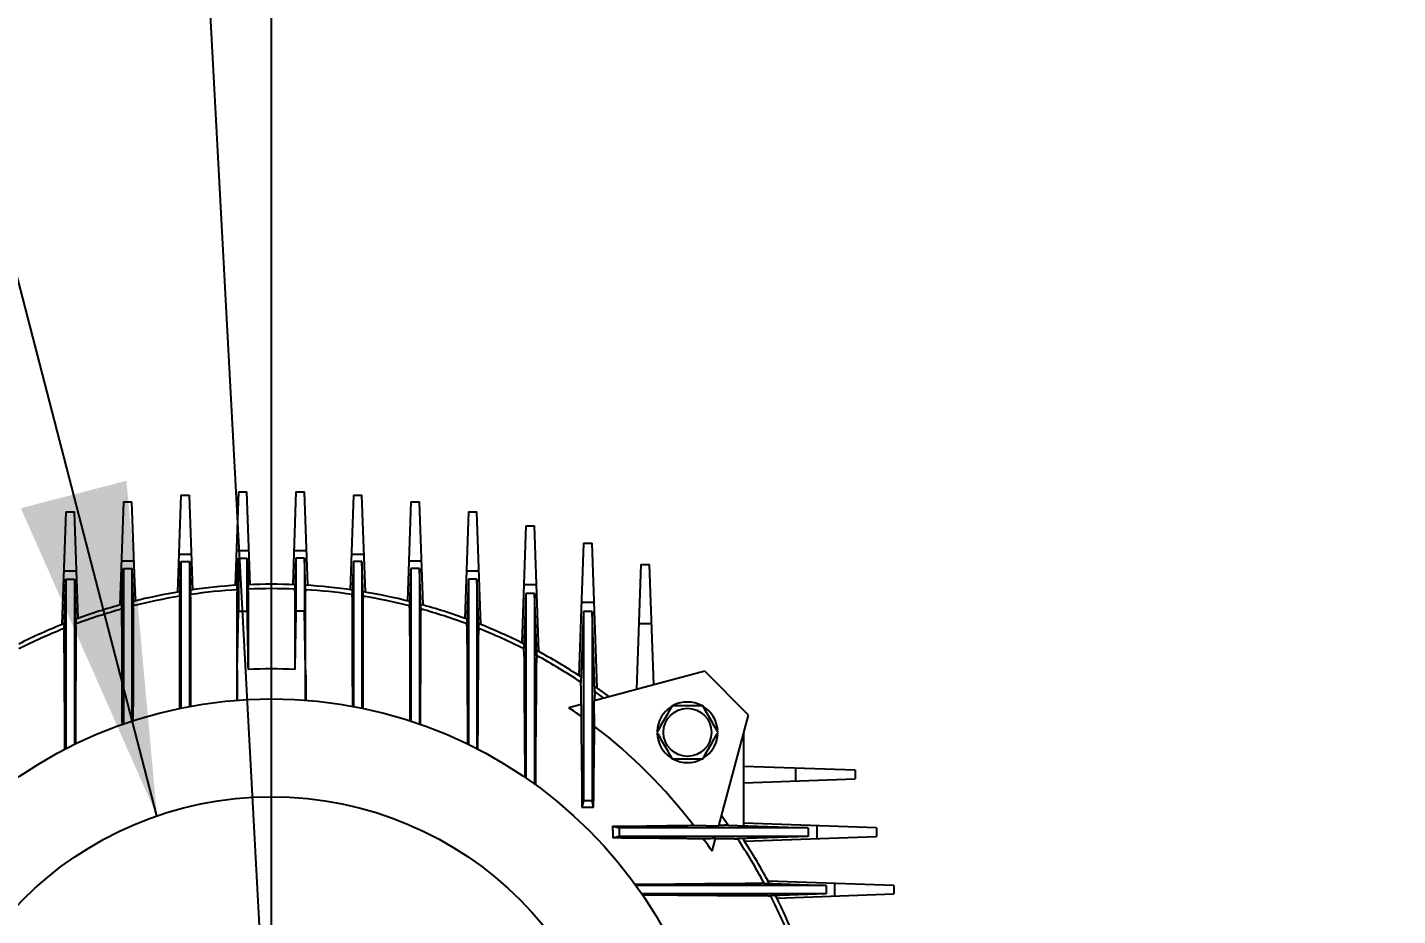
# Model space of a CAD drawing. Header units: millimetres. Extents: x 1293 to 41893, y 1011 to 26911.
# Drawn here: x 30359.9 to 30772.9, y 7050.2 to 7317.7 of the extents above; entities that cross this region are included whole.
import ezdxf

# ---------------------------------------------------------------- set-up
doc = ezdxf.new("R2010")
doc.units = ezdxf.units.MM
doc.header["$LTSCALE"] = 50
doc.layers.add('CAPA_1', color=7, linetype='Continuous')
doc.styles.add('SLDTEXTSTYLE0', font='TXT', dxfattribs={"width": 0.75})
doc.dimstyles.new('SLDDIMSTYLE0', dxfattribs={"dimtxt": 100, "dimasz": 100, "dimexe": 0, "dimexo": 0.0625, "dimgap": 25, "dimtad": 2, "dimdec": 0, "dimlfac": 1.5, "dimrnd": 1e-09, "dimzin": 12, "dimdsep": 46, "dimtxsty": 'SLDTEXTSTYLE0', "dimsah": 1, "dimcen": 0.09, "dimadec": 0, "dimazin": 3, "dimtfac": 1, "dimtdec": 0, "dimtofl": 0, "dimtmove": 0, "dimatfit": 3, "dimfxl": 1, "dimfrac": 2, "dimtolj": 1, "dimtzin": 12, "dimarcsym": 0})
doc.dimstyles.new('SLDDIMSTYLE3', dxfattribs={"dimtxt": 0.18, "dimasz": 100, "dimexe": 0, "dimexo": 0.0625, "dimgap": 0, "dimtad": 0, "dimtih": 1, "dimtoh": 1, "dimdec": 0, "dimrnd": 1e-09, "dimzin": 0, "dimdsep": 46, "dimtxsty": 'Standard', "dimsah": 1, "dimcen": 0.09, "dimadec": 0, "dimazin": 0, "dimtfac": 100, "dimtdec": 0, "dimtofl": 0, "dimtmove": 0, "dimatfit": 3, "dimfxl": 1, "dimfrac": 2, "dimtolj": 1, "dimtzin": 0, "dimarcsym": 0})

# ---------------------------------------------------------------- blocks, each defined once
blk = doc.blocks.new('_D_31')
at = {"layer": 'CAPA_1', "transparency": 16777216}
for p, q in [((30433.48, 7043.47), (30433.48, 8732.61)), ((32334.55, 7145.82), (32334.55, 8732.61)), ((32334.55, 8682.61), (30433.48, 8682.61))]:
    blk.add_line(p, q, dxfattribs=at)
for points in [[(30433.48, 8682.61), (30533.48, 8667.22), (30533.48, 8697.99)], [(32334.55, 8682.61), (32234.55, 8697.99), (32234.55, 8667.22)]]:
    blk.add_solid(points, dxfattribs=at)
at = {"layer": 'CAPA_1', "transparency": 16777216, "insert": (31236.24, 8811.51), "char_height": 100, "attachment_point": 1, "style": 'SLDTEXTSTYLE0'}
blk.add_mtext('2852', dxfattribs=at)
blk = doc.blocks.new('_D_32')
at = {"layer": 'CAPA_1', "transparency": 16777216}
for p, q in [((32331.13, 7145.73), (32262.39, 8422.58)), ((32265.08, 8372.66), (30364, 8270.3)), ((30430.06, 7043.38), (30361.32, 8320.23))]:
    blk.add_line(p, q, dxfattribs=at)
for points in [[(32265.08, 8372.66), (32164.39, 8382.64), (32166.05, 8351.92)], [(30364, 8270.3), (30464.69, 8260.32), (30463.03, 8291.04)]]:
    blk.add_solid(points, dxfattribs=at)
at = {"layer": 'CAPA_1', "transparency": 16777216, "insert": (31160.05, 8442.25), "char_height": 100, "attachment_point": 1, "rotation": 3.0819, "style": 'SLDTEXTSTYLE0'}
blk.add_mtext('2856', dxfattribs=at)
blk = doc.blocks.new('_D_34')
at = {"layer": 'CAPA_1', "transparency": 16777216}
for p, q in [((29824.99, 6979.97), (29824.99, 7372.75)), ((30369.98, 6979.97), (29774.99, 6979.97)), ((29824.99, 6979.97), (29824.99, 6676.03))]:
    blk.add_line(p, q, dxfattribs=at)
for points in [[(29824.99, 6979.97), (29809.61, 6879.97), (29840.38, 6879.97)], [(29824.99, 6676.03), (29840.38, 6776.03), (29809.61, 6776.03)]]:
    blk.add_solid(points, dxfattribs=at)
at = {"layer": 'CAPA_1', "transparency": 16777216, "insert": (29696.09, 7151.09), "char_height": 100, "attachment_point": 1, "rotation": 90, "style": 'SLDTEXTSTYLE0'}
blk.add_mtext('456', dxfattribs=at)

msp = doc.modelspace()

# ---------------------------------------------------------------- linework, layer by layer
at = {"color": 7, "linetype": 'Continuous', "lineweight": 25}
for p, q in [((30423.5232984, 7177.8430227), (30422.5376037, 7149.6164209)), ((30423.5232984, 7177.8430227), (30426.0984685, 7177.8430227)), ((30427.0760684, 7149.8482241), (30426.0984685, 7177.8430227)), ((30440.8566317, 7177.8430227), (30439.8790318, 7149.8482241)), ((30440.8566317, 7177.8430227), (30443.4318018, 7177.8430227)), ((30444.4174964, 7149.6164209), (30443.4318018, 7177.8430227)), ((30388.8566317, 7174.8084717), (30387.7706165, 7143.7090638)), ((30388.8566317, 7174.8084717), (30391.4318018, 7174.8084717)), ((30392.4744879, 7144.9498494), (30391.4318018, 7174.8084717)), ((30406.1899651, 7176.8349445), (30405.1688915, 7147.5952227)), ((30406.1899651, 7176.8349445), (30408.7651351, 7176.8349445)), ((30409.7613746, 7148.3063797), (30408.7651351, 7176.8349445)), ((30458.1899651, 7176.8349445), (30457.1937256, 7148.3063797)), ((30458.1899651, 7176.8349445), (30460.7651351, 7176.8349445)), ((30461.7862087, 7147.5952227), (30460.7651351, 7176.8349445)), ((30475.5232984, 7174.8084717), (30474.4806123, 7144.9498494)), ((30475.5232984, 7174.8084717), (30478.0984685, 7174.8084717)), ((30479.1844837, 7143.7090638), (30478.0984685, 7174.8084717)), ((30371.5232984, 7171.7424338), (30370.3383063, 7137.8086991)), ((30371.5232984, 7171.7424338), (30374.0984685, 7171.7424338)), ((30375.218311, 7139.6743381), (30374.0984685, 7171.7424338)), ((30492.8566317, 7171.7424338), (30491.7367891, 7139.6743381)), ((30492.8566317, 7171.7424338), (30495.4318018, 7171.7424338)), ((30496.6167939, 7137.8086991), (30495.4318018, 7171.7424338)), ((30510.1899651, 7167.6036662), (30508.9569126, 7132.2936626)), ((30510.1899651, 7167.6036662), (30512.7651351, 7167.6036662)), ((30514.0908526, 7129.6400846), (30512.7651351, 7167.6036662)), ((30527.5232984, 7162.345115), (30526.13188, 7122.5001061)), ((30527.5232984, 7162.345115), (30530.0984685, 7162.345115)), ((30531.619854, 7118.7783324), (30530.0984685, 7162.345115)), ((30392.0556013, 7156.9451922), (30388.2328323, 7156.9451922)), ((30409.3889346, 7158.971665), (30405.5661656, 7158.971665)), ((30426.7222679, 7159.9797432), (30422.8994989, 7159.9797432)), ((30423.187287, 7148.2162542), (30423.5232984, 7157.8383624)), ((30423.5232984, 7157.8383624), (30423.5232984, 7141.818443)), ((30423.5232984, 7157.8383624), (30426.0984685, 7157.8383624)), ((30426.0984685, 7157.8383624), (30426.0984685, 7141.818443)), ((30426.0984685, 7157.8383624), (30426.4286502, 7148.3831948)), ((30444.0556013, 7159.9797432), (30440.2328323, 7159.9797432)), ((30440.8566317, 7157.8383624), (30440.52645, 7148.3831948)), ((30440.8566317, 7157.8383624), (30440.8566317, 7141.818443)), ((30443.4318018, 7157.8383624), (30440.8566317, 7157.8383624)), ((30443.4318018, 7157.8383624), (30443.4318018, 7141.818443)), ((30443.7678132, 7148.2162542), (30443.4318018, 7157.8383624)), ((30461.3889346, 7158.971665), (30457.5661656, 7158.971665)), ((30478.7222679, 7156.9451922), (30474.8994989, 7156.9451922)), ((30374.7222679, 7153.8791544), (30370.8994989, 7153.8791544)), ((30388.4274183, 7142.3990345), (30388.8566317, 7154.6900994)), ((30388.8566317, 7154.6900994), (30388.8566317, 7107.8757571)), ((30388.8566317, 7154.6900994), (30391.4318018, 7154.6900994)), ((30391.4318018, 7154.6900994), (30391.4318018, 7108.7452384)), ((30391.4318018, 7154.6900994), (30391.8293983, 7143.3044265)), ((30405.8216781, 7146.2464237), (30406.1899651, 7156.7927811)), ((30406.1899651, 7156.7927811), (30406.1899651, 7112.6586778)), ((30406.1899651, 7156.7927811), (30408.7651351, 7156.7927811)), ((30408.7651351, 7156.7927811), (30408.7651351, 7113.1623153)), ((30408.7651351, 7156.7927811), (30409.1154583, 7146.7608378)), ((30458.1899651, 7156.7927811), (30457.8396419, 7146.7608378)), ((30458.1899651, 7156.7927811), (30458.1899651, 7113.1623153)), ((30460.7651351, 7156.7927811), (30458.1899651, 7156.7927811)), ((30460.7651351, 7156.7927811), (30460.7651351, 7112.6586778)), ((30461.133422, 7146.2464237), (30460.7651351, 7156.7927811)), ((30475.5232984, 7154.6900994), (30475.1257019, 7143.3044265)), ((30475.5232984, 7154.6900994), (30475.5232984, 7108.7452384)), ((30478.0984685, 7154.6900994), (30475.5232984, 7154.6900994)), ((30478.0984685, 7154.6900994), (30478.0984685, 7107.8757571)), ((30478.5276819, 7142.3990345), (30478.0984685, 7154.6900994)), ((30496.0556013, 7153.8791544), (30492.2328323, 7153.8791544)), ((30544.8566317, 7155.9029219), (30543.5417711, 7118.2502396)), ((30544.8566317, 7155.9029219), (30547.4318018, 7155.9029219)), ((30548.6984118, 7119.6319573), (30547.4318018, 7155.9029219)), ((30371.0001083, 7136.5244284), (30371.5232984, 7151.5066336)), ((30371.5232984, 7151.5066336), (30371.5232984, 7100.4382436)), ((30371.5232984, 7151.5066336), (30374.0984685, 7151.5066336)), ((30374.0984685, 7151.5066336), (30374.0984685, 7101.7281561)), ((30374.0984685, 7151.5066336), (30374.5734961, 7137.9036218)), ((30492.8566317, 7151.5066336), (30492.3816041, 7137.9036218)), ((30492.8566317, 7151.5066336), (30492.8566317, 7101.7281561)), ((30495.4318018, 7151.5066336), (30492.8566317, 7151.5066336)), ((30495.4318018, 7151.5066336), (30495.4318018, 7100.4382436)), ((30495.9549919, 7136.5244284), (30495.4318018, 7151.5066336)), ((30513.3889346, 7149.7403867), (30509.5661656, 7149.7403867)), ((30510.1899651, 7147.2051545), (30509.6017984, 7130.3622654)), ((30510.1899651, 7147.2051545), (30510.1899651, 7091.621931)), ((30512.7651351, 7147.2051545), (30510.1899651, 7147.2051545)), ((30512.7651351, 7147.2051545), (30512.7651351, 7089.8082062)), ((30513.4230021, 7128.3663078), (30512.7651351, 7147.2051545)), ((30530.7222679, 7144.4818355), (30526.8994989, 7144.4818355)), ((30423.1937359, 7124.0910312), (30423.5232984, 7141.818443)), ((30423.5232984, 7141.818443), (30426.0984685, 7141.818443)), ((30443.4318018, 7141.818443), (30440.8566317, 7141.818443)), ((30443.7613642, 7124.0910312), (30443.4318018, 7141.818443)), ((30527.5232984, 7141.7325795), (30526.7767848, 7120.3552258)), ((30527.5232984, 7141.7325795), (30527.5232984, 7084.730217)), ((30530.0984685, 7141.7325795), (30527.5232984, 7141.7325795)), ((30530.0984685, 7141.7325795), (30530.0984685, 7084.730217)), ((30530.9448942, 7117.4941162), (30530.0984685, 7141.7325795)), ((30548.0556013, 7138.0396424), (30544.2328323, 7138.0396424)), ((30423.1732181, 7124.0895648), (30423.2012518, 7114.9811022)), ((30443.7540361, 7115.0420344), (30443.7818821, 7124.0895648)), ((30526.7674085, 7119.4011866), (30526.773123, 7119.7179488)), ((30564.0566024, 7123.7471721), (30530.7154529, 7114.813438)), ((30577.2559289, 7110.5478455), (30564.0566024, 7123.7471721)), ((30423.1145539, 7114.9769347), (30423.1184664, 7116.2558083)), ((30443.8366338, 7116.2558083), (30443.8403593, 7115.0380158)), ((30530.9492158, 7116.8379453), (30530.9554554, 7116.5061433)), ((30526.8813882, 7113.7861034), (30523.0872701, 7112.7694726)), ((30530.8819228, 7107.1627811), (30530.7154529, 7114.813438)), ((30388.5417009, 7107.7628137), (30388.5383284, 7109.0498819)), ((30391.7468358, 7110.1225814), (30391.7431456, 7108.7428471)), ((30475.2082644, 7110.1225814), (30475.2118419, 7108.7849798)), ((30478.4132377, 7107.7011454), (30478.4167718, 7109.0498819)), ((30568.3221949, 7077.2066961), (30577.2559289, 7110.5478455)), ((30371.2367198, 7101.6550297), (30371.2105798, 7107.244046)), ((30374.3803007, 7103.2123578), (30374.3767265, 7101.7433009)), ((30374.3971735, 7107.2998954), (30374.3803007, 7103.2123578)), ((30492.5579267, 7107.2998954), (30492.5747994, 7103.2123578)), ((30492.5747994, 7103.2123578), (30492.5784204, 7101.7340255)), ((30495.7183804, 7101.6550297), (30495.7445204, 7107.244046)), ((30575.8417154, 7077.2671613), (30575.8417154, 7105.2699286)), ((30371.2402257, 7100.1772551), (30371.2367198, 7101.6550297)), ((30495.7149414, 7100.2187932), (30495.7183804, 7101.6550297)), ((30609.4116788, 7093.9230449), (30575.8417154, 7095.0953339)), ((30509.8252102, 7093.3376421), (30509.8280847, 7091.7515988)), ((30513.1340982, 7089.4110544), (30513.1369058, 7091.0356566)), ((30575.8417154, 7090.1755859), (30609.4116788, 7091.3478749)), ((30591.5483993, 7090.7240754), (30591.5483993, 7094.5468444)), ((30609.4116788, 7093.9230449), (30609.4116788, 7091.3478749)), ((30527.5232984, 7084.730217), (30527.056206, 7082.8686687)), ((30530.0984685, 7084.730217), (30527.5232984, 7084.730217)), ((30530.588446, 7082.7774624), (30530.0984685, 7084.730217)), ((30536.2862192, 7077.0796891), (30538.2389738, 7076.5897116)), ((30595.2413364, 7076.5897116), (30538.2389738, 7076.5897116)), ((30538.2389738, 7076.5897116), (30538.2389738, 7074.0145415)), ((30560.6715379, 7077.3731659), (30568.3221949, 7077.2066961)), ((30570.3467021, 7077.4404589), (30570.0149002, 7077.4466986)), ((30571.0028731, 7077.4361374), (30595.2413364, 7076.5897116)), ((30615.8538719, 7076.5897116), (30575.8417154, 7077.9869669)), ((30595.2413364, 7076.5897116), (30595.2413364, 7074.0145415)), ((30597.9905924, 7073.3907421), (30597.9905924, 7077.213511)), ((30615.8538719, 7076.5897116), (30615.8538719, 7074.0145415)), ((30538.2389738, 7074.0145415), (30536.3774255, 7073.5474491)), ((30595.2413364, 7074.0145415), (30538.2389738, 7074.0145415)), ((30566.2782295, 7069.5785133), (30567.2948603, 7073.3726313)), ((30572.9099434, 7073.2586517), (30573.2267056, 7073.2643661)), ((30595.2413364, 7074.0145415), (30573.8639827, 7073.2680279)), ((30575.8417154, 7072.8797422), (30575.8417154, 7073.3370918)), ((30576.008863, 7072.6231231), (30615.8538719, 7074.0145415)), ((30542.9089756, 7059.6253226), (30544.5444135, 7059.6281489)), ((30600.7139113, 7059.2563782), (30543.316963, 7059.2563782)), ((30581.8750647, 7059.9142453), (30600.7139113, 7059.2563782)), ((30621.1124231, 7059.2563782), (30583.1488415, 7060.5820957)), ((30600.7139113, 7059.2563782), (30600.7139113, 7056.6812082)), ((30603.2491436, 7056.0574087), (30603.2491436, 7059.8801777)), ((30621.1124231, 7059.2563782), (30621.1124231, 7056.6812082)), ((30600.7139113, 7056.6812082), (30545.1306878, 7056.6812082)), ((30546.846399, 7056.3164533), (30545.2826957, 7056.3192873)), ((30600.7139113, 7056.6812082), (30583.8710222, 7056.0930415)), ((30585.8024195, 7055.4481557), (30621.1124231, 7056.6812082))]:
    msp.add_line(p, q, dxfattribs=at)
at = {"color": 7, "linetype": 'Continuous', "lineweight": 25, "flags": 128}
for points in [[(30405.8216781, 7146.2464237), (30405.821534, 7145.9441423), (30405.8214204, 7145.706625)], [(30409.1156552, 7146.2227811), (30409.1155448, 7146.5240973), (30409.1154583, 7146.7608378)], [(30423.187287, 7148.2162542), (30423.1872674, 7147.9175408), (30423.187252, 7147.682836)], [(30426.4286665, 7147.8503099), (30426.4286573, 7148.1487258), (30426.4286502, 7148.3831948)], [(30440.5264337, 7147.8503099), (30440.5264428, 7148.1487258), (30440.52645, 7148.3831948)], [(30443.7678132, 7148.2162542), (30443.7678327, 7147.9175408), (30443.7678481, 7147.682836)], [(30457.839445, 7146.2227811), (30457.8395554, 7146.5240973), (30457.8396419, 7146.7608378)], [(30461.133422, 7146.2464237), (30461.1335662, 7145.9441423), (30461.1336798, 7145.706625)], [(30388.4274183, 7142.3990345), (30388.4270206, 7142.0894937), (30388.4267072, 7141.8462529)], [(30391.8299898, 7142.7550676), (30391.8296581, 7143.0627223), (30391.8293983, 7143.3044265)], [(30475.1251103, 7142.7550676), (30475.1254421, 7143.0627223), (30475.1257019, 7143.3044265)], [(30478.5276819, 7142.3990345), (30478.5280795, 7142.0894937), (30478.528393, 7141.8462529)], [(30371.0001083, 7136.5244284), (30370.9993756, 7136.2341798), (30370.9987981, 7136.006074)], [(30374.5746149, 7137.3907474), (30374.5739875, 7137.6779815), (30374.5734961, 7137.9036218)], [(30492.3804853, 7137.3907474), (30492.3811127, 7137.6779815), (30492.3816041, 7137.9036218)], [(30495.9549919, 7136.5244284), (30495.9557246, 7136.2341798), (30495.9563021, 7136.006074)], [(30509.5995832, 7129.7664116), (30509.6008257, 7130.1001472), (30509.6017984, 7130.3622654)], [(30513.4230021, 7128.3663078), (30513.4244472, 7128.0267728), (30513.425587, 7127.759868)], [(30423.1937359, 7124.0910312), (30423.1911712, 7124.0908481), (30423.1886064, 7124.0906651), (30423.1860417, 7124.0904819), (30423.183477, 7124.0902988), (30423.1809122, 7124.0901156), (30423.1783475, 7124.0899323), (30423.1757827, 7124.089749), (30423.173218, 7124.0895656)], [(30443.7818822, 7124.0895656), (30443.7793174, 7124.089749), (30443.7767527, 7124.0899323), (30443.774188, 7124.0901156), (30443.7716232, 7124.0902988), (30443.7690585, 7124.0904819), (30443.7664937, 7124.0906651), (30443.763929, 7124.0908481), (30443.7613642, 7124.0910312)], [(30526.773123, 7119.7179488), (30526.7751773, 7120.0749289), (30526.7767848, 7120.3552258)], [(30535.3589532, 7116.0576601), (30531.749428, 7118.6866292), (30530.8819315, 7119.2971338)], [(30533.7165284, 7115.6175738), (30533.6352214, 7115.6776187), (30530.940295, 7117.6258229)], [(30530.9448942, 7117.4941162), (30530.9473096, 7117.1267954), (30530.9492158, 7116.8379453)], [(30571.1345797, 7077.4315381), (30569.1863756, 7080.1264645), (30569.1263306, 7080.2077716)], [(30571.0028731, 7077.4361374), (30570.6355523, 7077.4385527), (30570.3467021, 7077.4404589)], [(30573.2267056, 7073.2643661), (30573.5836858, 7073.2664204), (30573.8639827, 7073.2680279)], [(30581.8750647, 7059.9142453), (30581.5355296, 7059.9156903), (30581.2686249, 7059.9168302)], [(30583.2751685, 7056.0908263), (30583.6089041, 7056.0920689), (30583.8710222, 7056.0930415)]]:
    msp.add_lwpolyline(points, dxfattribs=at)
at = {"color": 7, "linetype": 'Continuous', "lineweight": 25}
for centre, radius in [((30433.4775501, 6979.9687932), 135.4666667), ((30558.8711526, 7105.3623957), 7.2376043), ((30433.4775501, 6979.9687932), 106.0026667)]:
    msp.add_circle(centre, radius, dxfattribs=at)
for centre, radius, start, end in [((30433.4775501, 6979.9687932), 170, 93.453265307, 98.256416181), ((30433.4775501, 6979.9687932), 170, 87.606668782, 92.393331218), ((30433.4775501, 6979.9687932), 168.6666667, 87.603559394, 92.396440606), ((30433.4775501, 6979.9687932), 170, 81.743583819, 86.546734693), ((30433.4775501, 6979.9687932), 170, 99.345091685, 104.199046266), ((30433.4775501, 6979.9687932), 168.6666667, 99.435981491, 104.29698368), ((30433.4775501, 6979.9687932), 168.6666667, 93.49650633, 98.306073895), ((30433.4775501, 6979.9687932), 168.6666667, 81.693926105, 86.50349367), ((30433.4775501, 6979.9687932), 170, 75.800953734, 80.654908315), ((30433.4775501, 6979.9687932), 168.6666667, 75.70301632, 80.564018509), ((30433.4775501, 6979.9687932), 170, 105.348612753, 110.292051197), ((30433.4775501, 6979.9687932), 168.6666667, 105.490161518, 110.441839012), ((30433.4775501, 6979.9687932), 170, 69.707948803, 74.651387247), ((30433.4775501, 6979.9687932), 168.6666667, 69.558160988, 74.509838482), ((30433.4775501, 6979.9687932), 170, 111.542548075, 116.622792971), ((30433.4775501, 6979.9687932), 168.6666667, 111.740036857, 116.830552084), ((30433.4775501, 6979.9687932), 170, 63.377207029, 68.457451925), ((30433.4775501, 6979.9687932), 168.6666667, 63.169447916, 68.259963143), ((30433.4775501, 6979.9687932), 170, 56.690243212, 61.970515732), ((30433.4775501, 6979.9687932), 168.6666667, 56.414346056, 61.708357403), ((30433.4775501, 6979.9687932), 144.4886719, 87.20248214, 92.79751786), ((30433.4775501, 6979.9687932), 160.2058749, 54.372359917, 55.989761774), ((30558.8711526, 7105.3623957), 9.1333333, 122.524280912, 177.491573447), ((30558.8711526, 7105.3623957), 9.1333333, 61.848273977, 117.987700373), ((30558.8711526, 7105.3623957), 9.1333333, 4.185896344, 58.700935667), ((30433.4775501, 6979.9687932), 160.2058749, 37.444669982, 52.555330018), ((30558.8711526, 7105.3623957), 9.1333333, 182.247336603, 237.767506255), ((30558.8711526, 7105.3623957), 9.1333333, 302.215763126, 355.814103656), ((30558.8711526, 7105.3623957), 9.1333333, 241.439667159, 298.579701822), ((30433.4775501, 6979.9687932), 160.2058749, 34.010238226, 35.627640083), ((30433.4775501, 6979.9687932), 168.6666667, 28.291642597, 33.585653944), ((30433.4775501, 6979.9687932), 170, 28.029484268, 33.129622297), ((30433.4775501, 6979.9687932), 168.6666667, 21.740036857, 26.830552084), ((30433.4775501, 6979.9687932), 170, 21.542548075, 26.622792971)]:
    msp.add_arc(centre, radius, start, end, dxfattribs=at)
for points, knots in [([(30405.8664661, 7113.8309953), (30405.8635956, 7115.2169605), (30405.8578713, 7117.9808896), (30405.8505602, 7121.9686592), (30405.8443366, 7125.7852981), (30405.8385205, 7129.3884017), (30405.8336979, 7132.742822), (30405.8297301, 7135.7879698), (30405.8264795, 7138.4874317), (30405.8240068, 7140.8073036), (30405.822196, 7142.7177384), (30405.8212387, 7144.1808241), (30405.8208213, 7145.2210994), (30405.8210571, 7145.5156938), (30405.8211751, 7145.6631707)], [0, 0, 0, 0, 0.083550631, 0.1666189141, 0.2491986876, 0.332430069, 0.4158642907, 0.499508595, 0.5826064739, 0.6660408828, 0.7498308456, 0.8330345613, 0.9164154047, 1, 1, 1, 1]), ([(30405.8214204, 7145.706625), (30405.8214052, 7145.6993865), (30405.8213781, 7145.6864605), (30405.8212371, 7145.670287), (30405.8211751, 7145.6631707)], [0, 0, 0, 0, 0.5599999997, 1, 1, 1, 1]), ([(30409.1158931, 7146.1795374), (30409.1161022, 7146.0332267), (30409.1165199, 7145.7410112), (30409.1165264, 7144.7102096), (30409.1160046, 7143.2584739), (30409.1151046, 7141.3590902), (30409.1136068, 7139.0477981), (30409.1115686, 7136.3620221), (30409.1088985, 7133.3379744), (30409.1056431, 7130.0138698), (30409.1019191, 7126.4296452), (30409.0971226, 7122.6168303), (30409.0919279, 7118.616391), (30409.0879777, 7115.8440858), (30409.0859983, 7114.4549014)], [0, 0, 0, 0, 0.0834336344, 0.1666358416, 0.2496276391, 0.3336197251, 0.4171896108, 0.5003527411, 0.5836764055, 0.6666959421, 0.7494174888, 0.8325757722, 0.9161047954, 1, 1, 1, 1]), ([(30409.1158931, 7146.1795374), (30409.1158186, 7146.1884704), (30409.1156854, 7146.2044222), (30409.1156644, 7146.2171714), (30409.1156552, 7146.2227811)], [0, 0, 0, 0, 0.5600000002, 1, 1, 1, 1]), ([(30423.1937359, 7124.0910312), (30423.1926126, 7125.684397), (30423.1903633, 7128.874927), (30423.1879041, 7133.2196323), (30423.1860086, 7137.1406015), (30423.1848039, 7140.5330134), (30423.184287, 7143.3409338), (30423.1845686, 7145.4924474), (30423.1853357, 7147.0150852), (30423.186372, 7147.4223869), (30423.1868913, 7147.6264838)], [0, 0, 0, 0, 0.1247509415, 0.2497992596, 0.3744246784, 0.4995321447, 0.6246320285, 0.7492108066, 0.8743307772, 1, 1, 1, 1]), ([(30423.187252, 7147.682836), (30423.1872328, 7147.673689), (30423.1871984, 7147.657355), (30423.1869851, 7147.6359167), (30423.1868913, 7147.6264838)], [0, 0, 0, 0, 0.5599979995, 1, 1, 1, 1]), ([(30426.429024, 7147.794051), (30426.4295977, 7147.5904006), (30426.4307426, 7147.1840408), (30426.4317399, 7145.6651767), (30426.4321432, 7143.513709), (30426.4319683, 7140.6973787), (30426.4310653, 7137.2861963), (30426.4296743, 7133.3585188), (30426.4279679, 7129.0289224), (30426.4263636, 7125.863412), (30426.4255637, 7124.2852711)], [0, 0, 0, 0, 0.1256378692, 0.2506951619, 0.3751759066, 0.5011636009, 0.6269592837, 0.7520296414, 0.8763762825, 1, 1, 1, 1]), ([(30426.429024, 7147.794051), (30426.4289094, 7147.8059185), (30426.4287048, 7147.8271105), (30426.4286782, 7147.8432211), (30426.4286665, 7147.8503099)], [0, 0, 0, 0, 0.5599980178, 1, 1, 1, 1]), ([(30440.5260762, 7147.794051), (30440.5255006, 7147.5901116), (30440.5243521, 7147.183208), (30440.5233399, 7145.6618837), (30440.5229588, 7143.5109318), (30440.5231018, 7140.6977503), (30440.5239928, 7137.2918972), (30440.5253979, 7133.3633783), (30440.5271248, 7129.0318589), (30440.5287341, 7125.864467), (30440.5295364, 7124.2852711)], [0, 0, 0, 0, 0.1257702153, 0.2509390611, 0.375510577, 0.5009354793, 0.6267613592, 0.7518798003, 0.8762924162, 1, 1, 1, 1]), ([(30440.5260762, 7147.794051), (30440.5261908, 7147.8059185), (30440.5263954, 7147.8271105), (30440.526422, 7147.8432211), (30440.5264337, 7147.8503099)], [0, 0, 0, 0, 0.5599980178, 1, 1, 1, 1]), ([(30443.7613642, 7124.0910312), (30443.7624915, 7125.6879468), (30443.7647487, 7128.8858039), (30443.7672123, 7133.2400352), (30443.7691015, 7137.1667047), (30443.7702995, 7140.563655), (30443.7708266, 7143.3661024), (30443.7705557, 7145.5073451), (30443.7697667, 7147.018706), (30443.7687289, 7147.4236104), (30443.7682089, 7147.6264838)], [0, 0, 0, 0, 0.1250331405, 0.2503814984, 0.3753650315, 0.5006356317, 0.6262200232, 0.750299223, 0.8748898956, 1, 1, 1, 1]), ([(30443.7678481, 7147.682836), (30443.7678674, 7147.673689), (30443.7679018, 7147.657355), (30443.7681151, 7147.6359167), (30443.7682089, 7147.6264838)], [0, 0, 0, 0, 0.5599979995, 1, 1, 1, 1]), ([(30457.839207, 7146.1795374), (30457.8389979, 7146.033226), (30457.8385801, 7145.7410097), (30457.8385731, 7144.7102064), (30457.8390956, 7143.258468), (30457.8399961, 7141.3590804), (30457.8414928, 7139.0477855), (30457.8435316, 7136.3620083), (30457.8462021, 7133.3379593), (30457.8494566, 7130.0138527), (30457.853181, 7126.4296316), (30457.8579783, 7122.6168208), (30457.8631724, 7118.616381), (30457.8671225, 7115.8440807), (30457.8691019, 7114.4549014)], [0, 0, 0, 0, 0.0834339425, 0.1666361497, 0.2496276394, 0.3336203323, 0.417190218, 0.5003527413, 0.5836770106, 0.666696547, 0.7494174889, 0.8325760786, 0.9161051016, 1, 1, 1, 1]), ([(30457.839207, 7146.1795374), (30457.8392816, 7146.1884704), (30457.8394148, 7146.2044222), (30457.8394357, 7146.2171714), (30457.839445, 7146.2227811)], [0, 0, 0, 0, 0.5600000002, 1, 1, 1, 1]), ([(30461.0886341, 7113.8309953), (30461.0915045, 7115.2169655), (30461.0972288, 7117.9808996), (30461.1045393, 7121.9686687), (30461.1107637, 7125.7853117), (30461.1165802, 7129.3884187), (30461.1214018, 7132.742837), (30461.1253701, 7135.7879836), (30461.1286213, 7138.4874442), (30461.1310929, 7140.8073134), (30461.1329042, 7142.7177442), (30461.1338623, 7144.1808273), (30461.1342791, 7145.221101), (30461.1340432, 7145.5156944), (30461.1339251, 7145.6631707)], [0, 0, 0, 0, 0.0835509335, 0.1666192169, 0.2491986878, 0.3324306668, 0.4158648887, 0.4995085952, 0.5826070751, 0.6660414841, 0.7498308459, 0.8330348649, 0.9164157083, 1, 1, 1, 1]), ([(30461.1336798, 7145.706625), (30461.133695, 7145.6993865), (30461.1337221, 7145.6864605), (30461.1338631, 7145.670287), (30461.1339251, 7145.6631707)], [0, 0, 0, 0, 0.5599999997, 1, 1, 1, 1]), ([(30388.4267072, 7141.8462529), (30388.4267009, 7141.8431311), (30388.4266898, 7141.8375566), (30388.4266568, 7141.8313573), (30388.4266423, 7141.8286295)], [0, 0, 0, 0, 0.55999999993, 1, 1, 1, 1]), ([(30388.5341179, 7110.3211277), (30388.5281903, 7111.6993356), (30388.5163731, 7114.4469504), (30388.5010012, 7118.4059765), (30388.4874955, 7122.1974516), (30388.4750417, 7125.7774143), (30388.4643054, 7129.1093197), (30388.4550791, 7132.1352225), (30388.4472009, 7134.816815), (30388.4406523, 7137.1174746), (30388.4352531, 7138.9994521), (30388.4313342, 7140.4271702), (30388.4283285, 7141.4279989), (30388.4272046, 7141.6950133), (30388.4266423, 7141.8286295)], [0, 0, 0, 0, 0.0838121761, 0.1670891451, 0.2498184537, 0.3334097757, 0.4169977117, 0.5006026446, 0.5840545406, 0.66764285, 0.7514198191, 0.8341924546, 0.9170284921, 1, 1, 1, 1]), ([(30391.8300501, 7142.737576), (30391.8296648, 7142.6001415), (30391.8288948, 7142.3255724), (30391.8266643, 7141.2878677), (30391.8234988, 7139.807918), (30391.8197361, 7137.8604226), (30391.8148951, 7135.4858883), (30391.8090507, 7132.7249385), (30391.8020696, 7129.618044), (30391.7939189, 7126.2071836), (30391.7847423, 7122.5383846), (30391.7735687, 7118.6472528), (30391.7613966, 7114.5773477), (30391.7521334, 7111.7605386), (30391.7474893, 7110.3483334)], [0, 0, 0, 0, 0.08341037402, 0.16663861138, 0.24975085972, 0.33357654193, 0.41710825364, 0.50039335354, 0.58363515256, 0.66673507765, 0.74971139741, 0.8326813135, 0.91611489684, 1, 1, 1, 1]), ([(30391.8300501, 7142.737576), (30391.8300331, 7142.7410051), (30391.8300028, 7142.7471283), (30391.8299938, 7142.7526417), (30391.8299898, 7142.7550676)], [0, 0, 0, 0, 0.56, 1, 1, 1, 1]), ([(30426.0984685, 7141.818443), (30426.1435199, 7139.8315044), (30426.2177223, 7136.5588996), (30426.3059822, 7132.0003114), (30426.37279, 7128.1428979), (30426.4079725, 7125.5711466), (30426.4255637, 7124.2852711)], [0, 0, 0, 0, 0.34000005282, 0.56000009592, 0.78000008053, 1, 1, 1, 1]), ([(30440.8566317, 7141.818443), (30440.8115803, 7139.8315044), (30440.7373779, 7136.5588996), (30440.649118, 7132.0003114), (30440.5823102, 7128.1428979), (30440.5471277, 7125.5711466), (30440.5295364, 7124.2852711)], [0, 0, 0, 0, 0.3400000528, 0.5600000959, 0.7800000805, 1, 1, 1, 1]), ([(30475.12505, 7142.737576), (30475.125067, 7142.7410051), (30475.1250974, 7142.7471283), (30475.1251064, 7142.7526417), (30475.1251103, 7142.7550676)], [0, 0, 0, 0, 0.56, 1, 1, 1, 1]), ([(30475.12505, 7142.737576), (30475.1254353, 7142.6001408), (30475.126205, 7142.3255709), (30475.1284346, 7141.2878645), (30475.1316015, 7139.8079116), (30475.135365, 7137.8604118), (30475.1402042, 7135.4858747), (30475.1460495, 7132.7249234), (30475.1530315, 7129.6180274), (30475.1611804, 7126.2071651), (30475.1703579, 7122.5383698), (30475.1815328, 7118.6472425), (30475.193704, 7114.5773367), (30475.2029669, 7111.7605332), (30475.2076109, 7110.3483334)], [0, 0, 0, 0, 0.08341069977, 0.16663893709, 0.24975086042, 0.33357718608, 0.41710889758, 0.50039335408, 0.58363579369, 0.6667357181, 0.74971139779, 0.83268163972, 0.91611522236, 1, 1, 1, 1]), ([(30478.4209823, 7110.3211277), (30478.4269098, 7111.6993407), (30478.4387268, 7114.4469606), (30478.4540979, 7118.4059862), (30478.4676048, 7122.1974654), (30478.4800594, 7125.7774315), (30478.4907939, 7129.1093352), (30478.5000211, 7132.1352366), (30478.5079003, 7134.8168276), (30478.514447, 7137.1174846), (30478.519847, 7138.9994579), (30478.5237674, 7140.4271731), (30478.5267721, 7141.4280002), (30478.5278957, 7141.6950139), (30478.5284579, 7141.8286295)], [0, 0, 0, 0, 0.0838124891, 0.1670894589, 0.2498184541, 0.3334103905, 0.4169983272, 0.5006026452, 0.5840551569, 0.6676434666, 0.7514198199, 0.8341927643, 0.9170288018, 1, 1, 1, 1]), ([(30478.528393, 7141.8462529), (30478.5283993, 7141.8431311), (30478.5284104, 7141.8375566), (30478.5284434, 7141.8313573), (30478.5284579, 7141.8286295)], [0, 0, 0, 0, 0.5599999999, 1, 1, 1, 1]), ([(30374.5734924, 7137.3352521), (30374.5711683, 7137.2125554), (30374.5665224, 7136.9672895), (30374.5579265, 7136.0084746), (30374.5480181, 7134.6363366), (30374.5373449, 7132.831809), (30374.5252495, 7130.636124), (30374.5117831, 7128.0792313), (30374.4969704, 7125.1972978), (30374.4805799, 7122.0282093), (30374.4596726, 7118.0524585), (30374.4325584, 7113.173504), (30374.4089995, 7109.2629057), (30374.3971735, 7107.2998954)], [0, 0, 0, 0, 0.0836173035, 0.1671477363, 0.2507212238, 0.3340987087, 0.4174101632, 0.5007471051, 0.583985421, 0.6673087923, 0.7507578859, 0.8748874727, 1, 1, 1, 1]), ([(30374.5746149, 7137.3907474), (30374.5744735, 7137.3804139), (30374.5742211, 7137.3619612), (30374.5737151, 7137.3434132), (30374.5734924, 7137.3352521)], [0, 0, 0, 0, 0.56, 1, 1, 1, 1]), ([(30492.3804853, 7137.3907474), (30492.3806267, 7137.3804139), (30492.3808791, 7137.3619612), (30492.3813851, 7137.3434132), (30492.3816077, 7137.3352521)], [0, 0, 0, 0, 0.56, 1, 1, 1, 1]), ([(30492.3816077, 7137.3352521), (30492.3839318, 7137.2125549), (30492.3885774, 7136.9672883), (30492.3971721, 7136.0084722), (30492.4070822, 7134.6363312), (30492.4177564, 7132.8317996), (30492.4298496, 7130.6361125), (30492.4433171, 7128.0792183), (30492.4581309, 7125.1972834), (30492.4745193, 7122.0281934), (30492.4954279, 7118.0524451), (30492.522543, 7113.1734987), (30492.5461012, 7109.2629004), (30492.5579267, 7107.2998954)], [0, 0, 0, 0, 0.0836176027, 0.1671480354, 0.250721225, 0.3340993065, 0.4174107606, 0.5007471061, 0.5839860179, 0.6673093881, 0.7507578866, 0.8748878135, 1, 1, 1, 1]), ([(30371.0000699, 7135.9510193), (30370.9997594, 7135.9612672), (30370.999205, 7135.9795669), (30370.9989224, 7135.9979746), (30370.9987981, 7136.006074)], [0, 0, 0, 0, 0.56, 1, 1, 1, 1]), ([(30371.2105798, 7107.244046), (30371.1966265, 7109.1346157), (30371.1688539, 7112.8975815), (30371.1372441, 7117.5720359), (30371.1117837, 7121.3708656), (30371.0919142, 7124.3915712), (30371.0737871, 7127.136773), (30371.0574392, 7129.5713931), (30371.0426976, 7131.6615467), (30371.0293988, 7133.3792517), (30371.0180823, 7134.6859647), (30371.0080489, 7135.5996681), (30371.0027301, 7135.8338781), (30371.0000699, 7135.9510193)], [0, 0, 0, 0, 0.1252991064, 0.2493937327, 0.3328573217, 0.4160609901, 0.4990478685, 0.5824739859, 0.6657617856, 0.7490069241, 0.832710124, 0.9163292172, 1, 1, 1, 1]), ([(30495.7445204, 7107.244046), (30495.7584733, 7109.134621), (30495.7862451, 7112.8975867), (30495.817856, 7117.5720491), (30495.8433177, 7121.3708811), (30495.863185, 7124.3915852), (30495.8813131, 7127.1367857), (30495.8976622, 7129.5714043), (30495.9124016, 7131.6615558), (30495.9257013, 7133.379257), (30495.9370195, 7134.6859671), (30495.9470517, 7135.5996692), (30495.9523702, 7135.8338786), (30495.9550303, 7135.9510193)], [0, 0, 0, 0, 0.1252994587, 0.2493937334, 0.3328579317, 0.4160616011, 0.4990478695, 0.5824745934, 0.6657623934, 0.7490069254, 0.8327104274, 0.9163295207, 1, 1, 1, 1]), ([(30495.9550303, 7135.9510193), (30495.9553408, 7135.9612672), (30495.9558952, 7135.9795669), (30495.9561778, 7135.9979746), (30495.9563021, 7136.006074)], [0, 0, 0, 0, 0.56, 1, 1, 1, 1]), ([(30509.5989539, 7129.7003169), (30509.5991289, 7129.7142969), (30509.5994415, 7129.7392613), (30509.5995399, 7129.7581157), (30509.5995832, 7129.7664116)], [0, 0, 0, 0, 0.5599973733, 1, 1, 1, 1]), ([(30509.5989539, 7129.7003169), (30509.599038, 7129.4523195), (30509.5992063, 7128.9557847), (30509.6061373, 7127.0792829), (30509.6173024, 7124.4502993), (30509.6351099, 7121.0828821), (30509.6590947, 7117.0968527), (30509.6904302, 7112.6035826), (30509.7289204, 7107.7061918), (30509.7608908, 7104.203576), (30509.7769586, 7102.4432253)], [0, 0, 0, 0, 0.1246684529, 0.249608378, 0.3741990937, 0.4994072733, 0.6238316224, 0.7491925727, 0.8739487778, 1, 1, 1, 1]), ([(30423.1184664, 7116.2558083), (30423.1240119, 7117.6280806), (30423.1348075, 7120.2995499), (30423.1606502, 7122.8494768), (30423.1732181, 7124.0895649)], [0, 0, 0, 0, 0.513676997, 1, 1, 1, 1]), ([(30443.7818821, 7124.0895649), (30443.79445, 7122.8494768), (30443.8202927, 7120.2995499), (30443.8310883, 7117.6280806), (30443.8366338, 7116.2558083)], [0, 0, 0, 0, 0.48632300251, 1, 1, 1, 1]), ([(30513.2048902, 7102.3366216), (30513.2232782, 7104.0002139), (30513.2598444, 7107.308424), (30513.3052808, 7111.8808717), (30513.3432691, 7116.0349825), (30513.3741065, 7119.7068643), (30513.3975197, 7122.8151537), (30513.4142666, 7125.2489918), (30513.4240696, 7126.9878148), (30513.4255387, 7127.4576722), (30513.426272, 7127.6921805)], [0, 0, 0, 0, 0.1271932828, 0.2529358202, 0.3773101776, 0.5004884103, 0.6260475429, 0.7506998873, 0.8755729962, 1, 1, 1, 1]), ([(30513.425587, 7127.759868), (30513.4256544, 7127.7489593), (30513.4257746, 7127.7294795), (30513.42612, 7127.7035775), (30513.426272, 7127.6921805)], [0, 0, 0, 0, 0.5599970975, 1, 1, 1, 1]), ([(30526.7674085, 7119.4011866), (30526.7651553, 7119.1670264), (30526.760644, 7118.698213), (30526.7594741, 7117.4455039), (30526.7637409, 7115.8397305), (30526.7712004, 7114.453821), (30526.7749478, 7113.7575828)], [0, 0, 0, 0, 0.2482609253, 0.4970446869, 0.7473307412, 1, 1, 1, 1]), ([(30530.9567297, 7114.8780879), (30530.9577564, 7115.2261332), (30530.9598045, 7115.9203948), (30530.9569026, 7116.311237), (30530.9554554, 7116.5061433)], [0, 0, 0, 0, 0.5013172046, 1, 1, 1, 1]), ([(30405.8703579, 7112.4147282), (30405.8695027, 7112.6790981), (30405.8679754, 7113.1511872), (30405.8669273, 7113.6232761), (30405.8664661, 7113.8309953)], [0, 0, 0, 0, 0.5600000002, 1, 1, 1, 1]), ([(30409.0859983, 7114.4549014), (30409.0853852, 7114.0768653), (30409.0846943, 7113.6508945), (30409.0833874, 7113.2249171), (30409.0832403, 7113.1769817)], [0, 0, 0, 0, 0.8874694562, 1, 1, 1, 1]), ([(30457.8691019, 7114.4549014), (30457.8697208, 7114.0768652), (30457.8704442, 7113.6350077), (30457.8718067, 7113.1931435), (30457.8720035, 7113.1293211)], [0, 0, 0, 0, 0.8555612158, 1, 1, 1, 1]), ([(30461.0847422, 7112.4147282), (30461.0855975, 7112.6790981), (30461.0871248, 7113.1511872), (30461.0881729, 7113.6232761), (30461.0886341, 7113.8309953)], [0, 0, 0, 0, 0.5600000002, 1, 1, 1, 1]), ([(30526.8813882, 7113.7861034), (30526.8655216, 7113.1143422), (30526.8371885, 7111.91477), (30526.8112933, 7110.7151427), (30526.7998995, 7110.1873075)], [0, 0, 0, 0, 0.5600006507, 1, 1, 1, 1]), ([(30563.4899548, 7113.3623957), (30561.9530683, 7113.3623957), (30558.8739085, 7113.3623957), (30555.7946655, 7113.3623957), (30554.2523505, 7113.3623957)], [0, 0, 0, 0, 0.4991252804, 1, 1, 1, 1]), ([(30388.5383284, 7109.0498819), (30388.5376357, 7109.2876891), (30388.5363988, 7109.7123021), (30388.5348147, 7110.1351142), (30388.5341179, 7110.3211277)], [0, 0, 0, 0, 0.560056369, 1, 1, 1, 1]), ([(30391.7474893, 7110.3483334), (30391.7473644, 7110.3062081), (30391.7471413, 7110.2309828), (30391.7469292, 7110.1557046), (30391.7468358, 7110.1225814)], [0, 0, 0, 0, 0.55998946206, 1, 1, 1, 1]), ([(30475.2076109, 7110.3483334), (30475.2077358, 7110.3062081), (30475.2079589, 7110.2309828), (30475.208171, 7110.1557046), (30475.2082644, 7110.1225814)], [0, 0, 0, 0, 0.5599894621, 1, 1, 1, 1]), ([(30478.4167718, 7109.0498819), (30478.4174645, 7109.2876891), (30478.4187014, 7109.7123021), (30478.4202854, 7110.1351142), (30478.4209823, 7110.3211277)], [0, 0, 0, 0, 0.560056369, 1, 1, 1, 1]), ([(30526.7998995, 7110.1873075), (30526.8115459, 7108.8432421), (30526.8350283, 7106.1332138), (30526.8870173, 7101.4161063), (30526.9322601, 7097.9803591), (30526.9550849, 7096.2470404)], [0, 0, 0, 0, 0.3277587796, 0.6608573932, 1, 1, 1, 1]), ([(30530.7162504, 7096.0494902), (30530.7383781, 7097.4155872), (30530.7822942, 7100.1268281), (30530.8380478, 7103.8692848), (30530.8673675, 7106.0701804), (30530.8819228, 7107.1627811)], [0, 0, 0, 0, 0.338365905, 0.6715419618, 1, 1, 1, 1]), ([(30509.7769586, 7102.4432253), (30509.7886346, 7100.962477), (30509.8121709, 7097.9776063), (30509.8208411, 7094.8923502), (30509.8252102, 7093.3376421)], [0, 0, 0, 0, 0.496084596, 1, 1, 1, 1]), ([(30513.1369058, 7091.0356566), (30513.1424557, 7092.9635845), (30513.1535431, 7096.8151826), (30513.1877871, 7100.4974988), (30513.2048902, 7102.3366216)], [0, 0, 0, 0, 0.5005527221, 1, 1, 1, 1]), ([(30526.9550849, 7096.2470404), (30526.9714982, 7094.8177028), (30527.0044269, 7091.950121), (30527.037731, 7087.4662746), (30527.0500366, 7084.4039468), (30527.056206, 7082.8686687)], [0, 0, 0, 0, 0.3313579456, 0.66478065693, 1, 1, 1, 1]), ([(30530.588446, 7082.7774624), (30530.5972524, 7084.3078351), (30530.6148411, 7087.3643782), (30530.6568805, 7091.8185407), (30530.696484, 7094.6408493), (30530.7162504, 7096.0494902)], [0, 0, 0, 0, 0.3343405913, 0.6677630743, 1, 1, 1, 1]), ([(30554.2523505, 7097.3623957), (30555.7946655, 7097.3623957), (30558.8739085, 7097.3623957), (30561.9530683, 7097.3623957), (30563.4899548, 7097.3623957)], [0, 0, 0, 0, 0.5008747196, 1, 1, 1, 1]), ([(30527.056206, 7082.8686687), (30527.7176422, 7082.8531923), (30528.8987718, 7082.8255562), (30530.0721592, 7082.7921576), (30530.588446, 7082.7774624)], [0, 0, 0, 0, 0.5600031008, 1, 1, 1, 1]), ([(30536.2862192, 7077.0796891), (30537.8357693, 7077.0886105), (30540.9109165, 7077.1063154), (30545.3632049, 7077.1485319), (30548.1672118, 7077.1879424), (30549.5582471, 7077.2074936)], [0, 0, 0, 0, 0.3385470683, 0.6718608823, 1, 1, 1, 1]), ([(30536.2862192, 7077.0796891), (30536.3047899, 7076.4224053), (30536.3379529, 7075.2486438), (30536.3653641, 7074.0672744), (30536.3774255, 7073.5474491)], [0, 0, 0, 0, 0.5599807063, 1, 1, 1, 1]), ([(30549.5582471, 7077.2074936), (30550.9243441, 7077.2296213), (30553.635585, 7077.2735373), (30557.3780416, 7077.3292909), (30559.5789373, 7077.3586106), (30560.6715379, 7077.3731659)], [0, 0, 0, 0, 0.338365905, 0.6715419618, 1, 1, 1, 1]), ([(30568.3868448, 7077.4479728), (30568.7348901, 7077.4489996), (30569.4291517, 7077.4510477), (30569.8199939, 7077.4481457), (30570.0149002, 7077.4466986)], [0, 0, 0, 0, 0.5013172046, 1, 1, 1, 1]), ([(30549.7557972, 7073.446328), (30547.6101697, 7073.4702951), (30543.2757407, 7073.5187114), (30538.6920827, 7073.5378065), (30536.3774255, 7073.5474491)], [0, 0, 0, 0, 0.4950196669, 1, 1, 1, 1]), ([(30563.6960644, 7073.2911426), (30562.351999, 7073.302789), (30559.6419706, 7073.3262715), (30554.9248632, 7073.3782604), (30551.4891159, 7073.4235032), (30549.7557972, 7073.446328)], [0, 0, 0, 0, 0.3277587796, 0.6608573932, 1, 1, 1, 1]), ([(30567.2948603, 7073.3726313), (30566.6230991, 7073.3567647), (30565.4235269, 7073.3284316), (30564.2238996, 7073.3025365), (30563.6960644, 7073.2911426)], [0, 0, 0, 0, 0.5600006396, 1, 1, 1, 1]), ([(30572.9099434, 7073.2586517), (30572.6757833, 7073.2563984), (30572.2069699, 7073.2518871), (30570.9542608, 7073.2507172), (30569.3484873, 7073.2549841), (30567.9625779, 7073.2624435), (30567.2663397, 7073.2661909)], [0, 0, 0, 0, 0.2482609253, 0.4970446869, 0.7473307412, 1, 1, 1, 1]), ([(30544.5444135, 7059.6281489), (30546.4847869, 7059.6338094), (30550.3363311, 7059.6450452), (30554.0183351, 7059.6791903), (30555.8453784, 7059.6961333)], [0, 0, 0, 0, 0.5037910466, 1, 1, 1, 1]), ([(30555.8453784, 7059.6961333), (30557.5089563, 7059.7145226), (30560.8171401, 7059.7510913), (30564.889432, 7059.7915433), (30568.1790531, 7059.8221289), (30570.7767399, 7059.844887), (30573.557718, 7059.8679389), (30576.3240333, 7059.8887598), (30578.757708, 7059.905511), (30580.4965797, 7059.9153108), (30580.9664313, 7059.9167812), (30581.2009374, 7059.9175151)], [0, 0, 0, 0, 0.1271802132, 0.2529100289, 0.3359930258, 0.4185141665, 0.5005385336, 0.6260842886, 0.7507249022, 0.8755850945, 1, 1, 1, 1]), ([(30581.2686249, 7059.9168302), (30581.2577162, 7059.9168975), (30581.2382364, 7059.9170178), (30581.2123344, 7059.9173631), (30581.2009374, 7059.9175151)], [0, 0, 0, 0, 0.5599970975, 1, 1, 1, 1]), ([(30555.9519822, 7056.2682017), (30554.4692892, 7056.2799195), (30551.4842765, 7056.3035104), (30548.3991199, 7056.3121201), (30546.846399, 7056.3164533)], [0, 0, 0, 0, 0.4967124583, 1, 1, 1, 1]), ([(30583.2090738, 7056.090197), (30582.9610771, 7056.0902817), (30582.4645421, 7056.0904512), (30580.5880462, 7056.0973799), (30577.9590623, 7056.1085456), (30574.5916535, 7056.126353), (30570.6056182, 7056.1503376), (30566.1123536, 7056.1816737), (30561.2149541, 7056.2201619), (30557.7123381, 7056.2521334), (30555.9519822, 7056.2682017)], [0, 0, 0, 0, 0.1246680832, 0.2496083763, 0.3741983516, 0.4994072719, 0.6238308824, 0.7491925716, 0.8739483986, 1, 1, 1, 1]), ([(30583.2090738, 7056.090197), (30583.2230538, 7056.090372), (30583.2480182, 7056.0906846), (30583.2668725, 7056.090783), (30583.2751685, 7056.0908263)], [0, 0, 0, 0, 0.5599973733, 1, 1, 1, 1])]:
    msp.add_open_spline(points, degree=3, knots=knots, dxfattribs=at)
for points in [[(30554.2523505, 7113.3623957), (30553.4825501, 7112.0290624), (30551.9429494, 7109.3623957), (30550.4033487, 7106.6957291), (30549.6335483, 7105.3623957)], [(30568.1087569, 7105.3623957), (30567.3389566, 7106.6957291), (30565.7993559, 7109.3623957), (30564.2597551, 7112.0290624), (30563.4899548, 7113.3623957)], [(30549.6335483, 7105.3623957), (30550.4033487, 7104.0290624), (30551.9429494, 7101.3623957), (30553.4825501, 7098.6957291), (30554.2523505, 7097.3623957)], [(30563.4899548, 7097.3623957), (30564.2597551, 7098.6957291), (30565.7993559, 7101.3623957), (30567.3389566, 7104.0290624), (30568.1087569, 7105.3623957)]]:
    msp.add_open_spline(points, degree=3, dxfattribs=at)

# ---------------------------------------------------------------- dimensions: what is measured, and where the dimension line sits
at = {"layer": 'CAPA_1'}
dim = msp.add_linear_dim(base=(30433.4775501, 8682.6069618), p1=(32334.5488858, 7082.3240911), p2=(30433.4775501, 6979.9687932), dimstyle='SLDDIMSTYLE0', dxfattribs=at)
dim.commit()
dim.dimension.update_dxf_attribs({"geometry": '_D_31', "text_midpoint": (31384.013218, 8682.6069618), "dimtype": 160})
for base, p1, p2, angle, picture, middle in [((30364.00492, 8270.3018617), (32334.5488858, 7082.3240911), (30433.4775501, 6979.9687932), 3.081877853, '_D_32', (31314.5405879, 8321.4795107)), ((29824.9938655, 6676.0314599), (30433.4775501, 6979.9687932), (29536.8442232, 6676.0314599), 90, '_D_34', (29824.9938655, 7261.9200793))]:
    dim = msp.add_linear_dim(base=base, p1=p1, p2=p2, angle=angle, dimstyle='SLDDIMSTYLE0', dxfattribs=at)
    dim.commit()
    dim.dimension.update_dxf_attribs({"geometry": picture, "text_midpoint": middle, "dimtype": 160})

# ---------------------------------------------------------------- leaders
msp.add_leader([(30398.9885691, 7080.2038945), (30172.6589744, 7952.0765903)], dimstyle='SLDDIMSTYLE3', dxfattribs=at)

doc.saveas('drawing.dxf')
